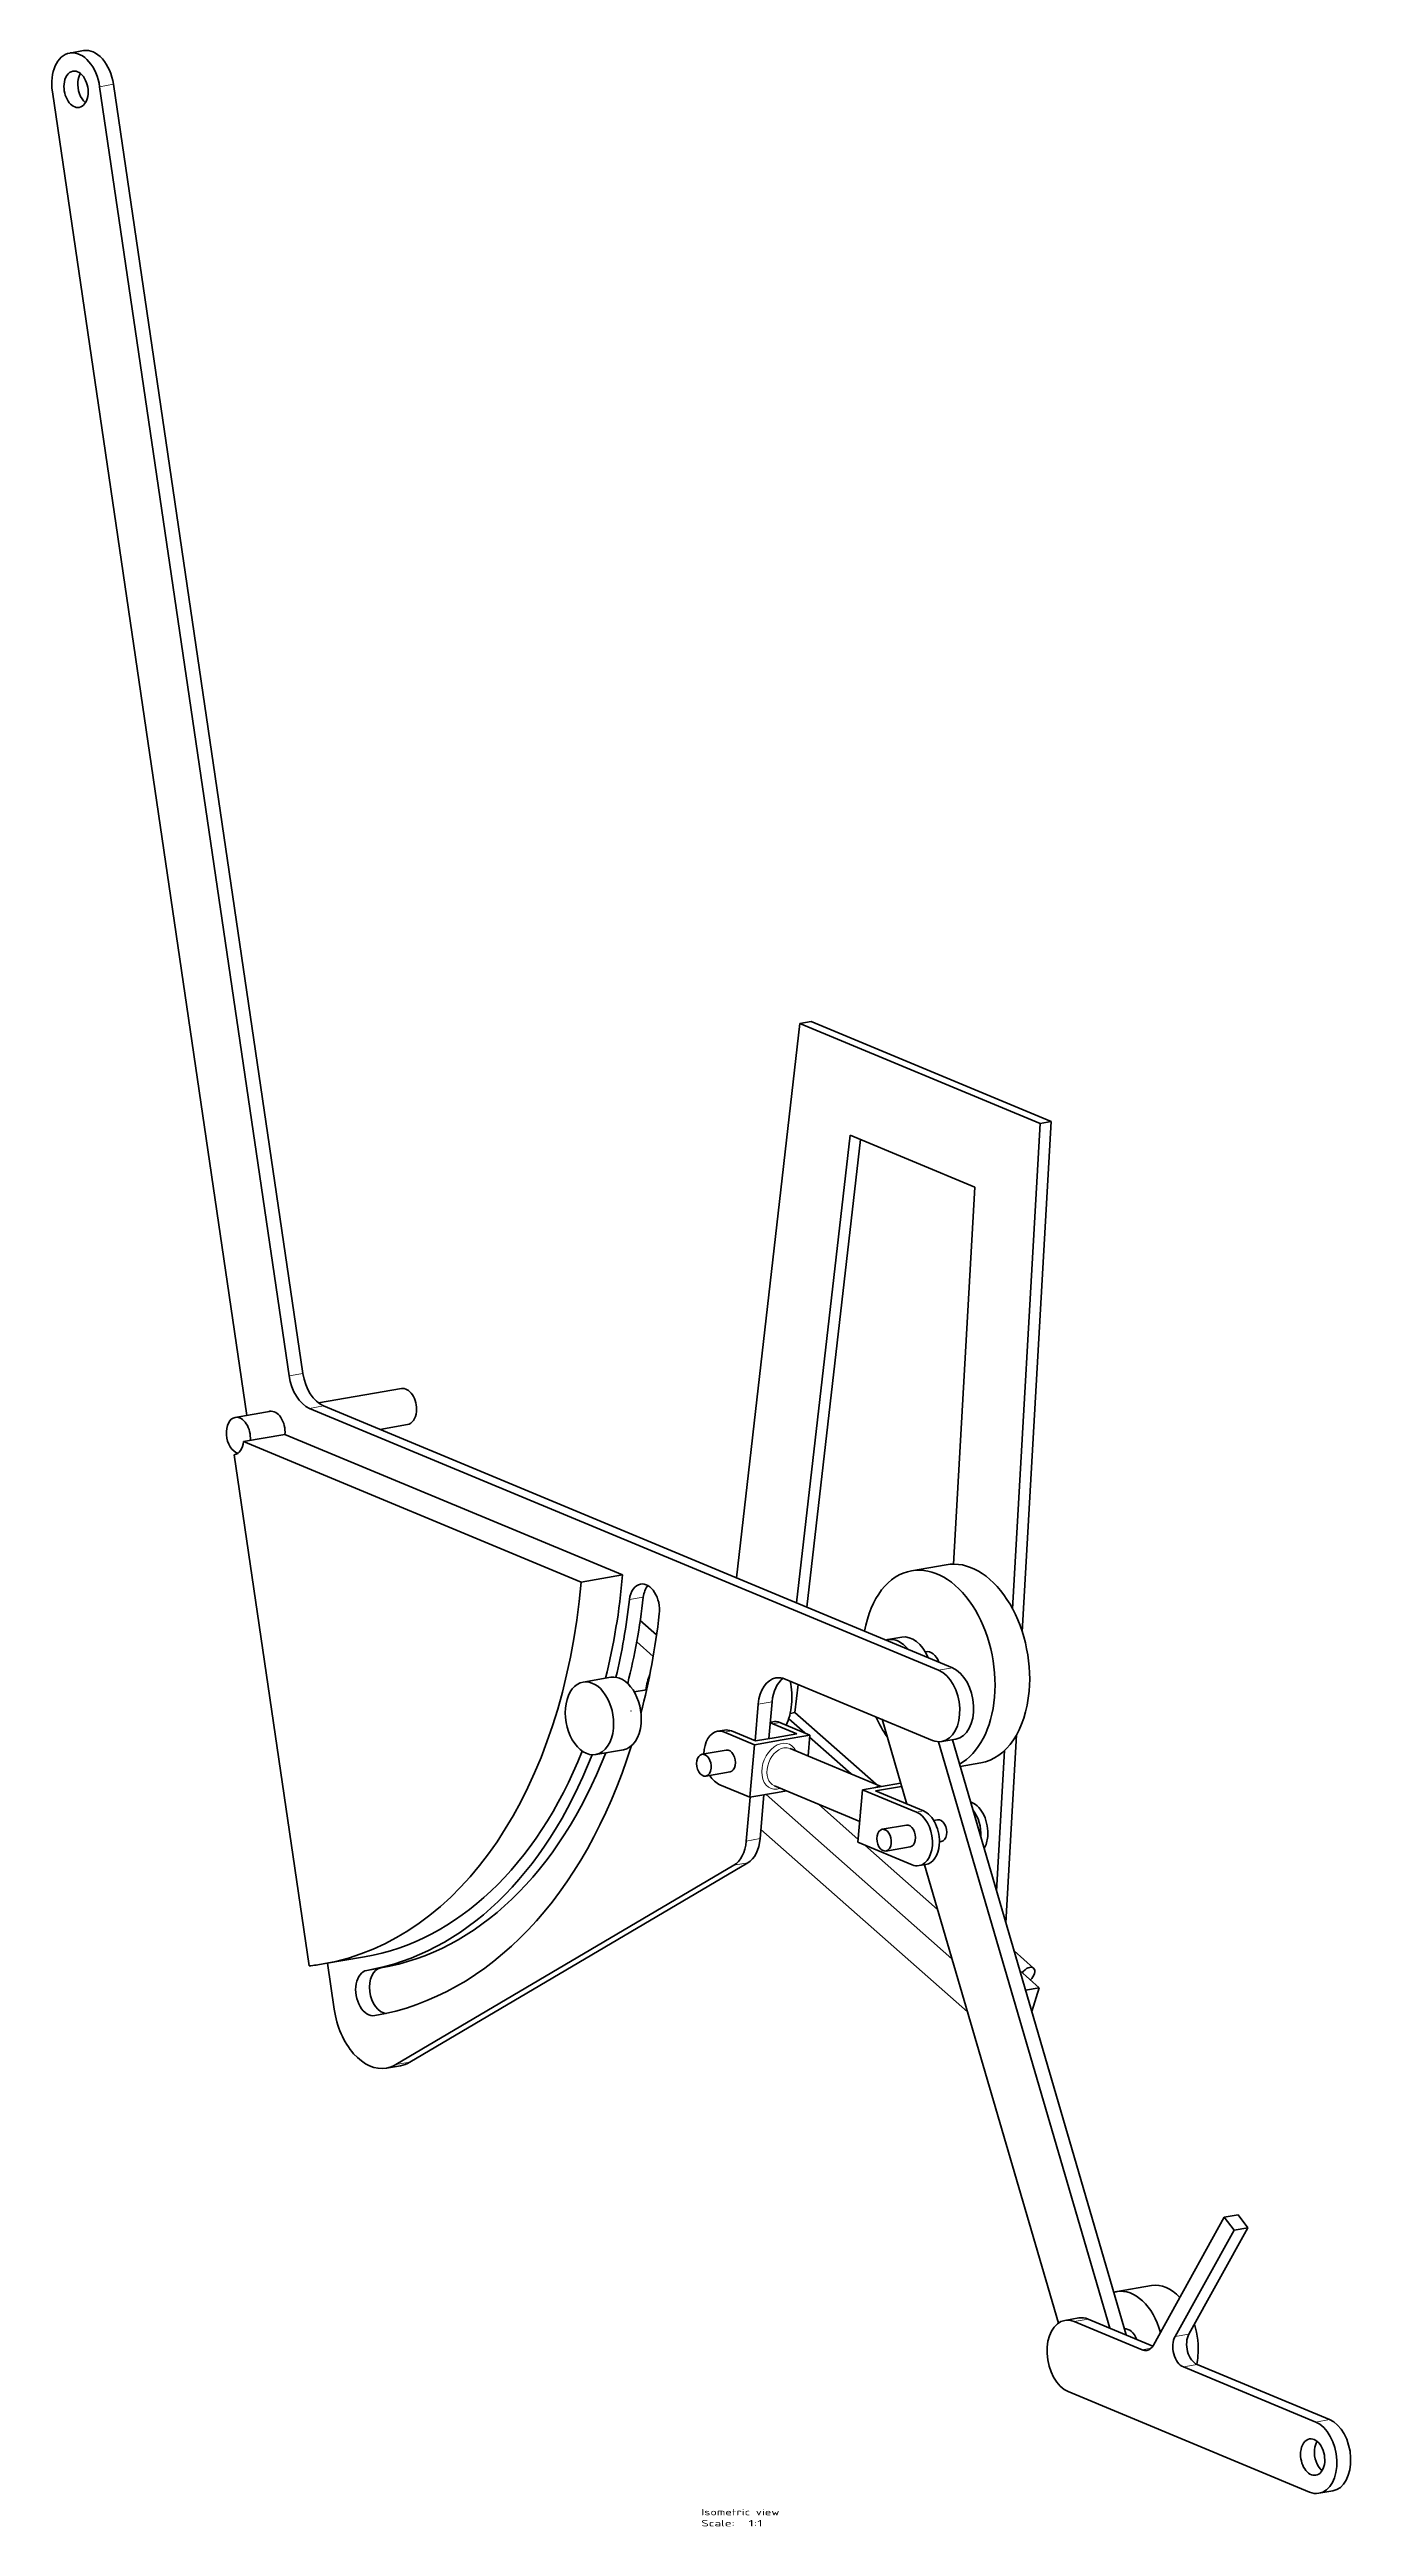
# Model space of a CAD drawing. Extents: x -1303 to 5084, y -25 to 1464.
# Drawn here: x 1700 to 2407, y -25 to 1322 of the extents above; entities that cross this region are included whole.
import ezdxf
from ezdxf.enums import TextEntityAlignment as Align

# ---------------------------------------------------------------- set-up
doc = ezdxf.new("R2010")
doc.units = 0
doc.layers.get('0').update_dxf_attribs({"lineweight": 13})
doc.styles.get("Standard").update_dxf_attribs({"font": 'isocp.shx'})

# ---------------------------------------------------------------- blocks, each defined once
blk = doc.blocks.new('BLOCK29')
at = {"color": 7, "lineweight": 13}
for s, p, p2 in [('Scale:', (340.357422, -577.967773), (358.573547, -577.967773)), ('Isometric view', (340.357422, -571.920959), (382.861755, -571.920959)), ('  1:1', (358.573547, -577.967773), (373.753662, -577.967773))]:
    blk.add_text(s, height=3.5, dxfattribs=at).set_placement(p, p2, align=Align.FIT)
blk = doc.blocks.new('BLOCK30')
at = {"color": 7, "lineweight": 35, "ltscale": 0.191}
for p, q in [((-3.047774, 767.192843), (4.479545, 768.500189)), ((441.864838, -95.646527), (449.392156, -94.339182)), ((471.19284, -151.081695), (478.720159, -149.774349)), ((158.559966, -275.531431), (166.087284, -274.224086)), ((169.212511, -328.692803), (176.73983, -327.385458)), ((624.774479, -409.823468), (632.301798, -408.516123)), ((630.0836, -416.824148), (637.610918, -415.516802)), ((538.124094, -465.868228), (545.651412, -464.560883)), ((676.234485, -559.941018), (683.761804, -558.633673))]:
    blk.add_line(p, q, dxfattribs=at)
at = {"color": 7, "lineweight": 35}
for p, q in [((-12.466693, 746.077423), (93.292685, 26.302062)), ((116.236123, 47.772435), (13.216968, 748.898433)), ((123.763442, 49.07978), (20.744287, 750.205779)), ((359.52364, -62.098295), (394.003404, 239.443343)), ((524.6165, 185.052614), (394.003404, 239.443343)), ((530.638355, 186.09849), (400.02526, 240.489219)), ((392.20039, -75.705753), (421.288365, 178.682169)), ((397.834386, -78.051889), (426.922361, 176.336034)), ((421.288365, 178.682169), (489.199663, 150.402118)), ((524.6165, 185.052614), (509.666111, -78.98258)), ((530.638355, 186.09849), (514.920935, -91.48307)), ((489.199663, 150.402118), (477.592771, -54.584393)), ((132.156157, 33.051849), (177.271031, 40.887404)), ((469.431735, -112.308929), (127.416606, 30.115169)), ((476.959054, -111.001584), (134.943925, 31.422515)), ((113.994659, 15.944822), (91.412702, 12.022786)), ((297.571364, -60.501348), (113.994659, 15.944822)), ((86.335085, 4.853264), (127.17997, -273.128154)), ((274.989408, -64.423385), (91.412702, 12.022786)), ((297.571364, -60.501348), (274.989408, -64.423385)), ((466.10904, -150.44447), (386.06691, -117.112821)), ((369.603713, -150.718202), (371.344253, -130.741519)), ((377.122148, -149.512822), (378.871572, -129.434174)), ((435.406342, -174.357006), (391.283838, -135.339493)), ((438.634189, -139.003203), (452.084533, -185.058612)), ((511.74951, -147.49284), (505.967396, -249.609347)), ((366.784648, -181.404349), (369.275608, -152.802251)), ((388.61873, -154.87734), (438.184187, -175.51364)), ((421.791809, -168.68868), (399.279603, -148.781146)), ((562.44443, -470.074327), (469.316332, -151.193812)), ((571.448604, -473.823891), (476.903068, -150.089916)), ((505.311433, -155.889502), (500.973072, -232.508243)), ((428.051905, -177.273433), (448.760496, -173.676763)), ((364.855906, -205.210175), (366.932309, -181.378692)), ((372.383225, -203.902829), (374.459628, -180.071346)), ((476.679899, -269.275818), (375.583266, -179.876105)), ((380.163682, -175.187736), (426.551537, -194.501059)), ((425.69943, -204.284433), (404.034453, -185.126102)), ((428.051905, -177.273433), (425.560945, -205.87553)), ((457.440054, -189.509024), (428.051905, -177.273433)), ((435.080915, -177.97927), (461.203714, -188.855351)), ((372.822418, -198.861518), (485.1163, -298.162954)), ((454.949094, -218.111121), (425.560945, -205.87553)), ((468.840955, -242.434467), (429.222509, -207.39989)), ((174.305612, -326.799706), (358.127784, -218.394259)), ((181.832931, -325.492361), (365.655102, -217.086914)), ((461.726522, -218.07381), (534.537923, -467.387793)), ((134.704686, -272.062341), (157.286643, -268.140304)), ((140.749332, -296.677565), (137.0721, -271.651128)), ((624.774479, -409.823468), (586.23181, -479.331965)), ((630.0836, -416.824148), (598.014121, -474.658785)), ((637.610918, -415.516802), (605.54144, -473.351439)), ((580.092016, -481.86517), (543.207556, -466.505511)), ((585.917927, -479.849314), (550.734875, -465.198166)), ((674.473717, -521.168194), (602.492568, -491.19335)), ((682.001036, -519.860849), (610.019887, -489.886004)), ((539.884862, -504.641052), (671.151022, -559.303735))]:
    blk.add_line(p, q, dxfattribs=at)
at = {"color": 7, "lineweight": 13, "ltscale": 0.191}
for p, q in [((13.216968, 748.898433), (20.744287, 750.205779)), ((116.236123, 47.772435), (123.763442, 49.07978)), ((127.416606, 30.115169), (134.943925, 31.422515)), ((301.315523, -73.911659), (308.842842, -72.604314)), ((469.431735, -112.308929), (476.959054, -111.001584)), ((371.344253, -130.741519), (378.871572, -129.434174)), ((364.855906, -205.210175), (372.383225, -203.902829)), ((358.127784, -218.394259), (365.655102, -217.086914)), ((174.305612, -326.799706), (181.832931, -325.492361)), ((543.207556, -466.505511), (550.734875, -465.198166)), ((598.014121, -474.658785), (605.54144, -473.351439)), ((602.492568, -491.19335), (610.019887, -489.886004)), ((674.473717, -521.168194), (682.001036, -519.860849))]:
    blk.add_line(p, q, dxfattribs=at)
at = {"color": 7, "lineweight": 35, "ltscale": 0.1528}
for p, q in [((394.003404, 239.443343), (400.02526, 240.489219)), ((524.6165, 185.052614), (530.638355, 186.09849))]:
    blk.add_line(p, q, dxfattribs=at)
at = {"color": 7, "lineweight": 35, "ltscale": 0.493608}
blk.add_line((86.943205, 25.199259), (106.396289, 28.577872), dxfattribs=at)
at = {"color": 7, "lineweight": 35, "ltscale": 0.382796}
blk.add_line((165.590037, 18.660738), (180.676036, 21.280876), dxfattribs=at)
at = {"color": 7, "lineweight": 35, "ltscale": 0.013023}
blk.add_line((86.848307, 4.9424), (86.335085, 4.853264), dxfattribs=at)
at = {"color": 7, "lineweight": 35, "ltscale": 0.4775}
for p, q in [((454.74484, -58.190057), (473.563138, -54.921693)), ((566.427258, -450.244595), (585.245556, -446.976231))]:
    blk.add_line(p, q, dxfattribs=at)
at = {"color": 7, "lineweight": 35, "ltscale": 0.296768}
blk.add_line((307.174093, -85.194761), (316.066615, -93.058414), dxfattribs=at)
at = {"color": 7, "lineweight": 35, "ltscale": 0.299127}
blk.add_line((305.247656, -96.840317), (314.210864, -104.766478), dxfattribs=at)
at = {"color": 7, "lineweight": 35, "ltscale": 0.007117}
blk.add_line((462.114486, -102.27927), (462.39496, -102.230557), dxfattribs=at)
at = {"color": 7, "lineweight": 35, "ltscale": 0.382}
for p, q in [((276.105475, -118.744442), (291.160113, -116.129751)), ((399.384883, -147.572869), (384.330246, -150.18756)), ((282.949706, -158.154549), (298.004344, -155.539858)), ((369.275608, -152.802251), (384.330246, -150.18756)), ((366.784648, -181.404349), (381.839285, -178.789658))]:
    blk.add_line(p, q, dxfattribs=at)
at = {"color": 7, "lineweight": 35, "ltscale": 0.385612}
blk.add_line((391.283838, -135.339493), (393.03613, -120.014876), dxfattribs=at)
at = {"color": 7, "lineweight": 35, "ltscale": 0.171123}
blk.add_line((310.62563, -122.898682), (303.881677, -124.069972), dxfattribs=at)
at = {"color": 7, "lineweight": 35, "ltscale": 0.0955}
for p, q in [((352.900454, -144.873286), (349.136795, -145.526959)), ((462.524817, -217.93519), (458.761158, -218.588863))]:
    blk.add_line(p, q, dxfattribs=at)
at = {"color": 7, "lineweight": 13, "ltscale": 0.0955}
for p, q in [((356.712518, -145.351028), (352.948859, -146.0047)), ((379.294475, -141.428991), (383.058134, -140.775318)), ((461.203714, -188.855351), (457.440054, -189.509024))]:
    blk.add_line(p, q, dxfattribs=at)
at = {"color": 7, "lineweight": 35, "ltscale": 0.442132}
for p, q in [((352.948859, -146.0047), (369.275608, -152.802251)), ((383.058134, -140.775318), (399.384883, -147.572869)), ((350.457898, -174.606798), (366.784648, -181.404349))]:
    blk.add_line(p, q, dxfattribs=at)
at = {"color": 7, "lineweight": 35, "ltscale": 0.353706}
for p, q in [((369.773917, -150.789068), (356.712518, -145.351028)), ((392.355874, -146.867032), (379.294475, -141.428991))]:
    blk.add_line(p, q, dxfattribs=at)
at = {"color": 7, "lineweight": 35, "ltscale": 0.034035}
blk.add_line((377.904745, -140.530538), (379.24607, -140.297577), dxfattribs=at)
at = {"color": 7, "lineweight": 35, "ltscale": 0.2865}
for q in [(392.355874, -146.867032), (369.773917, -150.789068)]:
    blk.add_line((381.064896, -148.82805), q, dxfattribs=at)
at = {"color": 7, "lineweight": 35, "ltscale": 0.289706}
blk.add_line((396.603753, -146.414893), (387.922855, -138.738378), dxfattribs=at)
at = {"color": 7, "lineweight": 35, "ltscale": 0.065263}
blk.add_line((388.711834, -135.786199), (391.283838, -135.339493), dxfattribs=at)
at = {"color": 7, "lineweight": 35, "ltscale": 0.285438}
blk.add_line((398.394281, -158.947319), (399.384883, -147.572869), dxfattribs=at)
at = {"color": 7, "lineweight": 35, "ltscale": 0.33425}
for p, q in [((340.769286, -158.041598), (353.942094, -155.753743)), ((342.822555, -169.86463), (355.995363, -167.576775)), ((438.729782, -198.826901), (451.90259, -196.539047)), ((440.783051, -210.649933), (453.955859, -208.362078))]:
    blk.add_line(p, q, dxfattribs=at)
at = {"color": 7, "lineweight": 35, "ltscale": 0.282485}
blk.add_line((481.152744, -164.641284), (492.285493, -162.707747), dxfattribs=at)
at = {"color": 7, "lineweight": 35, "ltscale": 0.124901}
blk.add_line((386.761634, -177.934744), (381.839285, -178.789658), dxfattribs=at)
at = {"color": 7, "lineweight": 35, "ltscale": 0.360697}
blk.add_line((449.296003, -175.510392), (435.080915, -177.97927), dxfattribs=at)
at = {"color": 7, "lineweight": 35, "ltscale": 0.020386}
blk.add_line((486.796539, -183.966222), (487.54933, -184.279642), dxfattribs=at)
at = {"color": 7, "lineweight": 13, "ltscale": 0.015969}
blk.add_line((487.54933, -184.279642), (486.919994, -184.388945), dxfattribs=at)
at = {"color": 7, "lineweight": 35, "ltscale": 0.053941}
blk.add_line((466.713253, -193.966729), (468.839057, -193.597519), dxfattribs=at)
at = {"color": 7, "lineweight": 35, "ltscale": 0.026901}
blk.add_line((469.83217, -205.604679), (470.892326, -205.420551), dxfattribs=at)
at = {"color": 7, "lineweight": 35, "ltscale": 0.353303}
blk.add_line((510.447357, -264.949227), (521.033939, -274.310938), dxfattribs=at)
at = {"color": 7, "lineweight": 35, "ltscale": 0.353262}
blk.add_line((513.5605, -275.608941), (524.145853, -284.969566), dxfattribs=at)
at = {"color": 7, "lineweight": 35, "ltscale": 0.189611}
blk.add_line((516.673275, -286.267404), (524.145853, -284.969566), dxfattribs=at)
at = {"color": 7, "lineweight": 35, "ltscale": 0.337665}
blk.add_line((524.145853, -284.969566), (520.053372, -297.841226), dxfattribs=at)
at = {"color": 7, "lineweight": 35, "ltscale": 0.002222}
blk.add_line((162.793293, -300.170437), (162.880859, -300.155229), dxfattribs=at)
at = {"color": 7, "lineweight": 35, "ltscale": 0.219654}
for p, q in [((630.0836, -416.824148), (624.774479, -409.823468)), ((637.610918, -415.516802), (632.301798, -408.516123))]:
    blk.add_line(p, q, dxfattribs=at)
at = {"color": 7, "lineweight": 13, "ltscale": 0.122492}
blk.add_line((580.092016, -481.86517), (584.919439, -481.026743), dxfattribs=at)
at = {"color": 7, "lineweight": 35}
for centre, major_axis, ratio, start_param, end_param in [((7.902456, 748.795288), (3.422368, -19.705009), 0.645216, 1.5303967001, 3.1416354331), ((0.375138, 747.487915), (3.422368, -19.705009), 0.645216, 3.1416354331, 4.6719893537), ((0.375138, 747.487915), (1.711184, -9.852505), 0.645216, 3.141572807, 4.3229235033), ((0.375138, 747.487915), (3.422368, -19.705009), 0.645216, 3.1011930269, 3.1416354331), ((0.375138, 747.487915), (3.422368, -19.705009), 0.645216, 1.5303967001, 3.1011930269), ((0.375138, 747.487915), (1.711184, -9.852505), 0.645216, 6.2831654606, 9.4247581142), ((7.902456, 748.795288), (1.711184, -9.852505), 0.645216, 3.775193303, 4.3229235033), ((0.375138, 747.487915), (1.711184, -9.852505), 0.645216, 4.3229235033, 6.2831654606), ((7.902456, 748.795288), (1.711184, -9.852505), 0.645216, 4.3229235033, 5.6495845865), ((129.077957, 49.182941), (3.422368, -19.705009), 0.645216, 4.6719893537, 5.8937198301), ((136.60527, 50.490284), (3.422368, -19.705009), 0.645216, 4.6719893537, 5.8937198301), ((178.973541, 31.084141), (1.702628, -9.803243), 0.645216, 1.1813308497, 3.141572807), ((107.464005, 18.664358), (1.711184, -9.852505), 0.645216, 3.141572807, 3.2416361058), ((107.464005, 18.664358), (1.711184, -9.852505), 0.645216, 1.1813308497, 3.141572807), ((178.973541, 31.084141), (1.702628, -9.803243), 0.645216, 6.2831654606, 7.4645161569), ((88.645706, 15.395995), (1.702628, -9.803243), 0.645216, 3.141572807, 5.9899545468), ((88.645706, 15.395995), (1.702628, -9.803243), 0.645216, 1.1813308497, 3.141572807), ((84.88205, 14.742322), (1.711184, -9.852505), 0.645216, 6.2427856805, 6.2832397444), ((84.88205, 14.742322), (1.711184, -9.852505), 0.645216, 0.0000544372, 1.1813308497), ((88.645706, 15.395995), (1.702628, -9.803243), 0.645216, 1.1792675117, 1.1813308497), ((482.924316, -108.81472), (9.360176, -53.8932), 0.645216, 1.1813308497, 3.141621449), ((84.88205, 14.742322), (49.812565, -286.806427), 0.645216, 0.0000544372, 1.1813308497), ((107.464005, 18.664358), (49.812565, -286.806427), 0.645216, 0.9713276676, 1.1813308497), ((309.430542, -77.787079), (2.13898, -12.315631), 0.645216, 3.1415643562, 4.2827407935), ((309.430542, -77.787079), (2.13898, -12.315631), 0.645216, 1.1411481399, 3.1415643562), ((316.957855, -76.479736), (2.13898, -12.315631), 0.645216, 3.6350120914, 4.2827407935), ((464.106018, -112.083084), (9.360176, -53.8932), 0.645216, 3.141621449, 4.2035889536), ((464.106018, -112.083084), (9.360176, -53.8932), 0.645216, 1.1813308497, 3.141621449), ((107.464005, 18.664358), (51.095951, -294.195801), 0.645216, 0.9865096126, 1.1411481399), ((114.991325, 19.971704), (51.095951, -294.195801), 0.645216, 0.9685103401, 1.1411481399), ((107.464005, 18.664358), (55.373913, -318.827057), 0.645216, 0.9576829891, 1.1411481399), ((452.815033, -114.044098), (3.422368, -19.705009), 0.645216, 1.9058866954, 3.1416331725), ((445.28772, -115.351448), (3.422368, -19.705009), 0.645216, 3.1416331725, 3.2308131192), ((445.28772, -115.351448), (3.422368, -19.705009), 0.645216, 2.2734406097, 3.1416331725), ((464.106018, -112.083084), (1.711184, -9.852505), 0.645216, 1.8905109097, 3.141572807), ((279.527588, -138.449493), (3.422368, -19.705009), 0.645216, 3.141572807, 6.2831654606), ((279.527588, -138.449493), (3.422368, -19.705009), 0.645216, 1.1813308497, 3.141572807), ((294.582214, -135.834808), (3.422368, -19.705009), 0.645216, 1.1813308497, 3.141572807), ((326.573334, -130.27858), (4.27796, -24.631262), 0.645216, 3.9215486836, 4.3008721367), ((384.405548, -136.180588), (3.422368, -19.705009), 0.645216, 3.141572807, 4.3229235033), ((391.932892, -134.873245), (3.422368, -19.705009), 0.645216, 3.4421213973, 4.3229235033), ((384.405548, -136.180588), (3.422368, -19.705009), 0.645216, 2.7521271765, 3.141572807), ((369.855408, -122.761353), (5.133552, -29.557514), 0.645216, 1.1813308497, 1.6129505533), ((467.770386, -131.376694), (3.422368, -19.705009), 0.645216, 0.0000066403, 2.7521271765), ((475.297699, -130.069351), (3.422368, -19.705009), 0.645216, 0.0000066403, 2.7521271765), ((369.855408, -122.761353), (5.133552, -29.557514), 0.645216, 0.7453867376, 1.1813308497), ((464.106018, -112.083084), (9.360176, -53.8932), 0.645216, 0.2186325821, 1.1813308497), ((482.924316, -108.81472), (9.360176, -53.8932), 0.645216, 0.0000287954, 1.1813308497), ((279.527588, -138.449493), (3.422368, -19.705009), 0.645216, 6.2831654606, 7.4645161569), ((294.582214, -135.834808), (3.422368, -19.705009), 0.645216, 6.2831654606, 7.4645161569), ((351.703369, -160.305756), (-2.566776, 14.778757), 0.645216, 6.2831651455, 7.5770016202), ((351.703369, -160.305756), (-2.566776, 14.778757), 0.645216, 5.8937739791, 6.2831651455), ((355.467041, -159.652069), (2.566776, -14.778757), 0.645216, 2.7521813256, 3.1415724919), ((378.048981, -155.730042), (2.566776, -14.778757), 0.645216, 2.7521813256, 2.8973006098), ((381.812653, -155.07637), (-2.566776, 14.778757), 0.645216, 5.8937739791, 6.2831651455), ((464.106018, -112.083084), (9.360176, -53.8932), 0.645216, 5.0905133899, 5.3391399383), ((107.464005, 18.664358), (49.812565, -286.806427), 0.645216, 0.0000544372, 0.8078732424), ((107.464005, 18.664358), (51.095951, -294.195801), 0.645216, 0.0000000452, 0.8186372821), ((107.464005, 18.664358), (55.373913, -318.827057), 0.645216, 6.2829683902, 7.1765808341), ((114.991325, 19.971704), (51.095951, -294.195801), 0.645216, 0.0000000452, 0.8175765419), ((341.795929, -163.95311), (1.02671, -5.911503), 0.645216, 3.141572807, 6.2831654606), ((341.795929, -163.95311), (1.02671, -5.911503), 0.645216, 1.1813308497, 3.141572807), ((354.968719, -161.665253), (-1.02671, 5.911503), 0.645216, 3.1415724919, 6.2831651455), ((467.770386, -131.376694), (3.422368, -19.705009), 0.645216, 5.8937198301, 6.2831919475), ((341.795929, -163.95311), (1.02671, -5.911503), 0.645216, 6.2831654606, 7.4645161569), ((351.703369, -160.305756), (-2.566776, 14.778757), 0.645216, 2.1253311715, 2.7521813256), ((435.330353, -186.240768), (-4.227981, -10.155007), 0.706802, 4.9817585263, 5.2879578388), ((435.330353, -186.240768), (-4.227981, -10.155007), 0.706802, 3.4266577734, 3.7014635223), ((486.303864, -198.580688), (2.566776, -14.778757), 0.645216, 1.1813849988, 2.7521813256), ((482.540192, -199.23436), (-2.566776, 14.778757), 0.645216, 4.3436878652, 5.4268001819), ((439.756409, -204.738419), (1.02671, -5.911503), 0.645216, 3.141572807, 6.2831654606), ((439.756409, -204.738419), (1.02671, -5.911503), 0.645216, 1.1813308497, 3.141572807), ((452.92923, -202.450562), (-1.02671, 5.911503), 0.645216, 3.1415724919, 6.2831651455), ((456.19458, -203.810074), (-2.566776, 14.778757), 0.645216, 3.1415724919, 5.8937739791), ((459.958221, -203.156403), (2.566776, -14.778757), 0.645216, 1.1813849988, 2.7521813256), ((469.865692, -199.509033), (1.02671, -5.911503), 0.645216, 0.0001013875, 3.1416940411), ((351.794586, -199.771103), (3.422368, -19.705009), 0.645216, 0.2388530536, 1.1813308497), ((359.32193, -198.46376), (3.422368, -19.705009), 0.645216, 0.2388530536, 1.1813308497), ((439.756409, -204.738419), (1.02671, -5.911503), 0.645216, 6.2831654606, 7.4645161569), ((459.958221, -203.156403), (2.566776, -14.778757), 0.645216, 6.2831651455, 7.4645703059), ((486.303864, -198.580688), (2.566776, -14.778757), 0.645216, 0.6599818725, 1.1813849988), ((456.19458, -203.810074), (-2.566776, 14.778757), 0.645216, 2.7521813256, 3.1415724919), ((84.88205, 14.742322), (49.812565, -286.806427), 0.645216, 6.2427856805, 6.2832397444), ((160.656036, -287.854492), (2.13898, -12.315631), 0.645216, 3.1413757366, 6.2829683902), ((107.464005, 18.664358), (51.095951, -294.195801), 0.645216, 6.2829683902, 6.2831853523), ((168.18335, -286.54715), (2.13898, -12.315631), 0.645216, 3.1413757366, 6.1282314614), ((517.721802, -278.05658), (-3.312206, -3.74557), 0.594697, 3.1416354982, 4.8980906329), ((517.721802, -278.05658), (-3.312206, -3.74557), 0.594697, 1.3849815274, 3.1416354982), ((163.222534, -294.209167), (5.989144, -34.483768), 0.645216, 4.6719893537, 6.2832227203), ((163.222534, -294.209167), (5.989144, -34.483768), 0.645216, 0.0000374131, 0.2388530536), ((170.749847, -292.901825), (5.989144, -34.483768), 0.645216, 0.0000374131, 0.2388530536), ((571.655457, -480.343903), (5.227667, -30.099401), 0.645216, 3.141621449, 3.2323769242), ((571.655457, -480.343903), (5.227667, -30.099401), 0.645216, 1.7233727467, 3.141621449), ((590.473755, -477.075531), (5.227667, -30.099401), 0.645216, 2.3526986908, 3.141621449), ((541.546204, -485.573273), (3.422368, -19.705009), 0.645216, 3.141572807, 5.8937198301), ((541.546204, -485.573273), (3.422368, -19.705009), 0.645216, 2.7521271765, 3.141572807), ((549.073547, -484.26593), (3.422368, -19.705009), 0.645216, 2.7521271765, 3.141572807), ((571.655457, -480.343903), (1.711184, -9.852505), 0.645216, 1.8905109097, 3.061439893), ((590.473755, -477.075531), (5.227667, -30.099401), 0.645216, 1.1813308497, 1.7645424784), ((580.922668, -472.331299), (1.711184, -9.852505), 0.645216, 5.8937198301, 6.283242794), ((580.922668, -472.331299), (1.711184, -9.852505), 0.645216, 0.0000574868, 0.6751853666), ((603.323242, -481.659454), (1.711184, -9.852505), 0.645216, 3.8167780202, 5.8937198301), ((610.850586, -480.352112), (1.711184, -9.852505), 0.645216, 3.8167780202, 5.8937198301), ((590.473755, -477.075531), (5.227667, -30.099401), 0.645216, 1.0261515682, 1.1813308497), ((672.812378, -540.235962), (3.422368, -19.705009), 0.645216, 6.2831654606, 9.0353124837), ((680.339661, -538.928589), (3.422368, -19.705009), 0.645216, 6.2831654606, 9.0353124837), ((672.812378, -540.235962), (1.711184, -9.852505), 0.645216, 4.3229235033, 6.2831654606), ((672.812378, -540.235962), (1.711184, -9.852505), 0.645216, 3.141572807, 4.3229235033), ((672.812378, -540.235962), (1.711184, -9.852505), 0.645216, 6.2831654606, 9.4247581142), ((680.339661, -538.928589), (1.711184, -9.852505), 0.645216, 4.3229235033, 5.6495845865), ((680.339661, -538.928589), (1.711184, -9.852505), 0.645216, 3.775193303, 4.3229235033), ((672.812378, -540.235962), (3.422368, -19.705009), 0.645216, 5.8937198301, 6.2831654606)]:
    blk.add_ellipse(centre, major_axis=major_axis, ratio=ratio, start_param=start_param, end_param=end_param, dxfattribs=at)
at = {"color": 7, "lineweight": 13}
for centre, major_axis, start_param, end_param in [((383.084778, -164.488602), (-4.996704, -12.001372), 2.5795228371, 6.8452551386), ((384.3909, -165.03241), (-4.227981, -10.155007), 3.5640612743, 6.2832907866), ((384.3909, -165.03241), (-4.227981, -10.155007), 3.1416144366, 3.5640612743)]:
    blk.add_ellipse(centre, major_axis=major_axis, ratio=0.706802, start_param=start_param, end_param=end_param, dxfattribs=at)
at = {"color": 7, "lineweight": 5}
blk.add_point((302.109558, -134.527466), dxfattribs=at)

msp = doc.modelspace()

# ---------------------------------------------------------------- block references
at = {"lineweight": 0}
for name in ['BLOCK30', 'BLOCK29']:
    msp.add_blockref(name, (1713.542589, 553.222578), dxfattribs=at)

doc.saveas('drawing.dxf')
